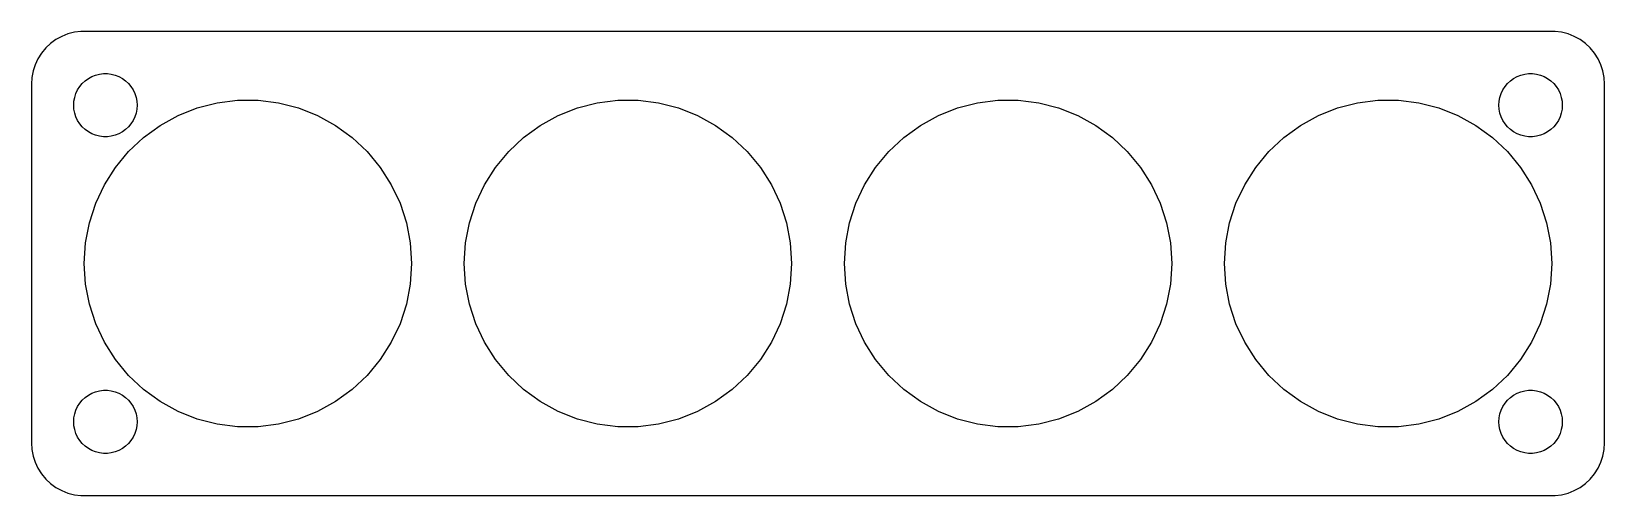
# Model space of a CAD drawing. Header units: metres. Extents: x -74 to 74, y -22 to 22.
import ezdxf

# ---------------------------------------------------------------- set-up
doc = ezdxf.new("R2010")
doc.units = ezdxf.units.M

msp = doc.modelspace()

# ---------------------------------------------------------------- linework, layer by layer
for p, q in [((-72.1791, 21.2216), (-72.6871, 20.8526)), ((-71.6289, 21.5241), (-72.1791, 21.2216)), ((-71.0451, 21.7553), (-71.6289, 21.5241)), ((-70.4369, 21.9114), (-71.0451, 21.7553)), ((-69.8139, 21.9901), (-70.4369, 21.9114)), ((69.8139, 21.9901), (-69.8139, 21.9901)), ((70.4369, 21.9114), (69.8139, 21.9901)), ((71.0451, 21.7553), (70.4369, 21.9114)), ((71.6289, 21.5241), (71.0451, 21.7553)), ((72.1791, 21.2216), (71.6289, 21.5241)), ((72.6871, 20.8526), (72.1791, 21.2216)), ((-73.8815, 19.4088), (-74.1489, 18.8406)), ((-73.5451, 19.9389), (-73.8815, 19.4088)), ((-73.1448, 20.4227), (-73.5451, 19.9389)), ((-72.6871, 20.8526), (-73.1448, 20.4227)), ((73.1448, 20.4227), (72.6871, 20.8526)), ((73.5451, 19.9389), (73.1448, 20.4227)), ((73.8815, 19.4088), (73.5451, 19.9389)), ((74.1489, 18.8406), (73.8815, 19.4088)), ((-74.3429, 18.2434), (-74.4606, 17.6267)), ((-74.1489, 18.8406), (-74.3429, 18.2434)), ((-68.427, 17.8532), (-68.0621, 17.9469)), ((-68.0621, 17.9469), (-67.6884, 17.9941)), ((-67.6884, 17.9941), (-67.3116, 17.9941)), ((-67.3116, 17.9941), (-66.9379, 17.9469)), ((-66.9379, 17.9469), (-66.573, 17.8532)), ((66.573, 17.8532), (66.9379, 17.9469)), ((66.9379, 17.9469), (67.3116, 17.9941)), ((67.3116, 17.9941), (67.6884, 17.9941)), ((67.6884, 17.9941), (68.0621, 17.9469)), ((68.0621, 17.9469), (68.427, 17.8532)), ((74.3429, 18.2434), (74.1489, 18.8406)), ((74.4606, 17.6267), (74.3429, 18.2434)), ((-74.4606, 17.6267), (-74.5, 17)), ((-74.5, 17), (-74.5, -17)), ((-70.2893, 16.1044), (-70.1289, 16.4453)), ((-70.1289, 16.4453), (-69.927, 16.7634)), ((-69.927, 16.7634), (-69.6869, 17.0536)), ((-69.6869, 17.0536), (-69.4123, 17.3115)), ((-69.4123, 17.3115), (-69.1075, 17.533)), ((-69.1075, 17.533), (-68.7773, 17.7145)), ((-68.7773, 17.7145), (-68.427, 17.8532)), ((-66.573, 17.8532), (-66.2227, 17.7145)), ((-66.2227, 17.7145), (-65.8925, 17.533)), ((-65.8925, 17.533), (-65.5877, 17.3115)), ((-65.5877, 17.3115), (-65.3131, 17.0536)), ((-65.3131, 17.0536), (-65.073, 16.7634)), ((-65.073, 16.7634), (-64.8711, 16.4453)), ((-64.8711, 16.4453), (-64.7107, 16.1044)), ((64.7107, 16.1044), (64.8711, 16.4453)), ((64.8711, 16.4453), (65.073, 16.7634)), ((65.073, 16.7634), (65.3131, 17.0536)), ((65.3131, 17.0536), (65.5877, 17.3115)), ((65.5877, 17.3115), (65.8925, 17.533)), ((65.8925, 17.533), (66.2227, 17.7145)), ((66.2227, 17.7145), (66.573, 17.8532)), ((68.427, 17.8532), (68.7773, 17.7145)), ((68.7773, 17.7145), (69.1075, 17.533)), ((69.1075, 17.533), (69.4123, 17.3115)), ((69.4123, 17.3115), (69.6869, 17.0536)), ((69.6869, 17.0536), (69.927, 16.7634)), ((69.927, 16.7634), (70.1289, 16.4453)), ((70.1289, 16.4453), (70.2893, 16.1044)), ((74.5, 17), (74.4606, 17.6267)), ((74.5, -17), (74.5, 17)), ((-70.5, 15), (-70.4763, 15.376)), ((-70.4763, 14.624), (-70.5, 15)), ((-70.4763, 15.376), (-70.4057, 15.7461)), ((-70.4057, 15.7461), (-70.2893, 16.1044)), ((-64.7107, 16.1044), (-64.5943, 15.7461)), ((-64.5943, 15.7461), (-64.5237, 15.376)), ((-64.5237, 15.376), (-64.5, 15)), ((-64.5, 15), (-64.5237, 14.624)), ((-58.7898, 14.7414), (-56.9044, 15.2254)), ((-56.9044, 15.2254), (-54.9733, 15.4694)), ((-54.9733, 15.4694), (-53.0267, 15.4694)), ((-53.0267, 15.4694), (-51.0956, 15.2254)), ((-51.0956, 15.2254), (-49.2102, 14.7414)), ((-22.7897, 14.7414), (-20.9044, 15.2254)), ((-20.9044, 15.2254), (-18.9733, 15.4694)), ((-18.9733, 15.4694), (-17.0267, 15.4694)), ((-17.0267, 15.4694), (-15.0956, 15.2254)), ((-15.0956, 15.2254), (-13.2102, 14.7414)), ((13.2102, 14.7414), (15.0956, 15.2254)), ((15.0956, 15.2254), (17.0267, 15.4694)), ((17.0267, 15.4694), (18.9733, 15.4694)), ((18.9733, 15.4694), (20.9044, 15.2254)), ((20.9044, 15.2254), (22.7897, 14.7414)), ((49.2102, 14.7414), (51.0956, 15.2254)), ((51.0956, 15.2254), (53.0267, 15.4694)), ((53.0267, 15.4694), (54.9733, 15.4694)), ((54.9733, 15.4694), (56.9044, 15.2254)), ((56.9044, 15.2254), (58.7898, 14.7414)), ((64.5, 15), (64.5237, 15.376)), ((64.5237, 14.624), (64.5, 15)), ((64.5237, 15.376), (64.5943, 15.7461)), ((64.5943, 15.7461), (64.7107, 16.1044)), ((70.2893, 16.1044), (70.4057, 15.7461)), ((70.4057, 15.7461), (70.4763, 15.376)), ((70.4763, 15.376), (70.5, 15)), ((70.5, 15), (70.4763, 14.624)), ((-70.4057, 14.2539), (-70.4763, 14.624)), ((-70.2893, 13.8956), (-70.4057, 14.2539)), ((-70.1289, 13.5547), (-70.2893, 13.8956)), ((-69.927, 13.2366), (-70.1289, 13.5547)), ((-64.8711, 13.5547), (-65.073, 13.2366)), ((-64.7107, 13.8956), (-64.8711, 13.5547)), ((-64.5943, 14.2539), (-64.7107, 13.8956)), ((-64.5237, 14.624), (-64.5943, 14.2539)), ((-62.3053, 13.0871), (-60.5996, 14.0248)), ((-60.5996, 14.0248), (-58.7898, 14.7414)), ((-49.2102, 14.7414), (-47.4004, 14.0248)), ((-47.4004, 14.0248), (-45.6947, 13.0871)), ((-26.3053, 13.0871), (-24.5996, 14.0248)), ((-24.5996, 14.0248), (-22.7897, 14.7414)), ((-13.2102, 14.7414), (-11.4004, 14.0248)), ((-11.4004, 14.0248), (-9.69467, 13.0871)), ((9.69467, 13.0871), (11.4004, 14.0248)), ((11.4004, 14.0248), (13.2102, 14.7414)), ((22.7897, 14.7414), (24.5996, 14.0248)), ((24.5996, 14.0248), (26.3053, 13.0871)), ((45.6947, 13.0871), (47.4004, 14.0248)), ((47.4004, 14.0248), (49.2102, 14.7414)), ((58.7898, 14.7414), (60.5996, 14.0248)), ((60.5996, 14.0248), (62.3053, 13.0871)), ((64.5943, 14.2539), (64.5237, 14.624)), ((64.7107, 13.8956), (64.5943, 14.2539)), ((64.8711, 13.5547), (64.7107, 13.8956)), ((65.073, 13.2366), (64.8711, 13.5547)), ((70.1289, 13.5547), (69.927, 13.2366)), ((70.2893, 13.8956), (70.1289, 13.5547)), ((70.4057, 14.2539), (70.2893, 13.8956)), ((70.4763, 14.624), (70.4057, 14.2539)), ((-69.6869, 12.9464), (-69.927, 13.2366)), ((-69.4123, 12.6884), (-69.6869, 12.9464)), ((-69.1075, 12.467), (-69.4123, 12.6884)), ((-68.7773, 12.2855), (-69.1075, 12.467)), ((-68.427, 12.1468), (-68.7773, 12.2855)), ((-68.0621, 12.0531), (-68.427, 12.1468)), ((-67.6884, 12.0059), (-68.0621, 12.0531)), ((-67.3116, 12.0059), (-67.6884, 12.0059)), ((-66.9379, 12.0531), (-67.3116, 12.0059)), ((-66.573, 12.1468), (-66.9379, 12.0531)), ((-66.2227, 12.2855), (-66.573, 12.1468)), ((-65.8925, 12.467), (-66.2227, 12.2855)), ((-65.5877, 12.6884), (-65.8925, 12.467)), ((-65.3131, 12.9464), (-65.5877, 12.6884)), ((-65.073, 13.2366), (-65.3131, 12.9464)), ((-65.299, 10.6105), (-63.8801, 11.9429)), ((-63.8801, 11.9429), (-62.3053, 13.0871)), ((-45.6947, 13.0871), (-44.1199, 11.9429)), ((-44.1199, 11.9429), (-42.701, 10.6105)), ((-29.299, 10.6105), (-27.8801, 11.9429)), ((-27.8801, 11.9429), (-26.3053, 13.0871)), ((-9.69467, 13.0871), (-8.11992, 11.9429)), ((-8.11992, 11.9429), (-6.70097, 10.6105)), ((6.70097, 10.6105), (8.11992, 11.9429)), ((8.11992, 11.9429), (9.69467, 13.0871)), ((26.3053, 13.0871), (27.8801, 11.9429)), ((27.8801, 11.9429), (29.299, 10.6105)), ((42.701, 10.6105), (44.1199, 11.9429)), ((44.1199, 11.9429), (45.6947, 13.0871)), ((62.3053, 13.0871), (63.8801, 11.9429)), ((63.8801, 11.9429), (65.299, 10.6105)), ((65.3131, 12.9464), (65.073, 13.2366)), ((65.5877, 12.6884), (65.3131, 12.9464)), ((65.8925, 12.467), (65.5877, 12.6884)), ((66.2227, 12.2855), (65.8925, 12.467)), ((66.573, 12.1468), (66.2227, 12.2855)), ((66.9379, 12.0531), (66.573, 12.1468)), ((67.3116, 12.0059), (66.9379, 12.0531)), ((67.6884, 12.0059), (67.3116, 12.0059)), ((68.0621, 12.0531), (67.6884, 12.0059)), ((68.427, 12.1468), (68.0621, 12.0531)), ((68.7773, 12.2855), (68.427, 12.1468)), ((69.1075, 12.467), (68.7773, 12.2855)), ((69.4123, 12.6884), (69.1075, 12.467)), ((69.6869, 12.9464), (69.4123, 12.6884)), ((69.927, 13.2366), (69.6869, 12.9464)), ((-66.5398, 9.11066), (-65.299, 10.6105)), ((-42.701, 10.6105), (-41.4602, 9.11066)), ((-30.5397, 9.11066), (-29.299, 10.6105)), ((-6.70097, 10.6105), (-5.46024, 9.11066)), ((5.46024, 9.11066), (6.70097, 10.6105)), ((29.299, 10.6105), (30.5397, 9.11066)), ((41.4602, 9.11066), (42.701, 10.6105)), ((65.299, 10.6105), (66.5398, 9.11066)), ((-67.5827, 7.46718), (-66.5398, 9.11066)), ((-41.4602, 9.11066), (-40.4172, 7.46718)), ((-31.5827, 7.46718), (-30.5397, 9.11066)), ((-5.46024, 9.11066), (-4.41724, 7.46718)), ((4.41724, 7.46718), (5.46024, 9.11066)), ((30.5397, 9.11066), (31.5827, 7.46718)), ((40.4172, 7.46718), (41.4602, 9.11066)), ((66.5398, 9.11066), (67.5827, 7.46718)), ((-68.4115, 5.70592), (-67.5827, 7.46718)), ((-40.4172, 7.46718), (-39.5885, 5.70592)), ((-32.4115, 5.70592), (-31.5827, 7.46718)), ((-4.41724, 7.46718), (-3.58846, 5.70592)), ((3.58846, 5.70592), (4.41724, 7.46718)), ((31.5827, 7.46718), (32.4115, 5.70592)), ((39.5885, 5.70592), (40.4172, 7.46718)), ((67.5827, 7.46718), (68.4115, 5.70592)), ((-69.013, 3.85469), (-68.4115, 5.70592)), ((-39.5885, 5.70592), (-38.987, 3.85469)), ((-33.013, 3.85469), (-32.4115, 5.70592)), ((-3.58846, 5.70592), (-2.98695, 3.85469)), ((2.98695, 3.85469), (3.58846, 5.70592)), ((32.4115, 5.70592), (33.013, 3.85469)), ((38.987, 3.85469), (39.5885, 5.70592)), ((68.4115, 5.70592), (69.013, 3.85469)), ((-69.3778, 1.94266), (-69.013, 3.85469)), ((-38.987, 3.85469), (-38.6222, 1.94266)), ((-33.3778, 1.94266), (-33.013, 3.85469)), ((-2.98695, 3.85469), (-2.62221, 1.94266)), ((2.62221, 1.94266), (2.98695, 3.85469)), ((33.013, 3.85469), (33.3778, 1.94266)), ((38.6222, 1.94266), (38.987, 3.85469)), ((69.013, 3.85469), (69.3778, 1.94266)), ((-69.5, 0), (-69.3778, 1.94266)), ((-38.6222, 1.94266), (-38.5, 0)), ((-33.5, 0), (-33.3778, 1.94266)), ((-2.62221, 1.94266), (-2.5, 0)), ((2.5, 0), (2.62221, 1.94266)), ((33.3778, 1.94266), (33.5, 0)), ((38.5, 0), (38.6222, 1.94266)), ((69.3778, 1.94266), (69.5, 0)), ((-69.3778, -1.94266), (-69.5, 0)), ((-38.5, 0), (-38.6222, -1.94266)), ((-33.3778, -1.94266), (-33.5, 0)), ((-2.5, 0), (-2.62221, -1.94266)), ((2.62221, -1.94266), (2.5, 0)), ((33.5, 0), (33.3778, -1.94266)), ((38.6222, -1.94266), (38.5, 0)), ((69.5, 0), (69.3778, -1.94266)), ((-69.013, -3.85469), (-69.3778, -1.94266)), ((-38.6222, -1.94266), (-38.987, -3.85469)), ((-33.013, -3.85469), (-33.3778, -1.94266)), ((-2.62221, -1.94266), (-2.98695, -3.85469)), ((2.98695, -3.85469), (2.62221, -1.94266)), ((33.3778, -1.94266), (33.013, -3.85469)), ((38.987, -3.85469), (38.6222, -1.94266)), ((69.3778, -1.94266), (69.013, -3.85469)), ((-68.4115, -5.70592), (-69.013, -3.85469)), ((-38.987, -3.85469), (-39.5885, -5.70592)), ((-32.4115, -5.70592), (-33.013, -3.85469)), ((-2.98695, -3.85469), (-3.58846, -5.70592)), ((3.58846, -5.70592), (2.98695, -3.85469)), ((33.013, -3.85469), (32.4115, -5.70592)), ((39.5885, -5.70592), (38.987, -3.85469)), ((69.013, -3.85469), (68.4115, -5.70592)), ((-67.5827, -7.46718), (-68.4115, -5.70592)), ((-39.5885, -5.70592), (-40.4172, -7.46718)), ((-31.5827, -7.46718), (-32.4115, -5.70592)), ((-3.58846, -5.70592), (-4.41724, -7.46718)), ((4.41724, -7.46718), (3.58846, -5.70592)), ((32.4115, -5.70592), (31.5827, -7.46718)), ((40.4172, -7.46718), (39.5885, -5.70592)), ((68.4115, -5.70592), (67.5827, -7.46718)), ((-66.5398, -9.11066), (-67.5827, -7.46718)), ((-40.4172, -7.46718), (-41.4602, -9.11066)), ((-30.5397, -9.11066), (-31.5827, -7.46718)), ((-4.41724, -7.46718), (-5.46024, -9.11066)), ((5.46024, -9.11066), (4.41724, -7.46718)), ((31.5827, -7.46718), (30.5397, -9.11066)), ((41.4602, -9.11066), (40.4172, -7.46718)), ((67.5827, -7.46718), (66.5398, -9.11066)), ((-65.299, -10.6105), (-66.5398, -9.11066)), ((-41.4602, -9.11066), (-42.701, -10.6105)), ((-29.299, -10.6105), (-30.5397, -9.11066)), ((-5.46024, -9.11066), (-6.70097, -10.6105)), ((6.70097, -10.6105), (5.46024, -9.11066)), ((30.5397, -9.11066), (29.299, -10.6105)), ((42.701, -10.6105), (41.4602, -9.11066)), ((66.5398, -9.11066), (65.299, -10.6105)), ((-63.8801, -11.9429), (-65.299, -10.6105)), ((-42.701, -10.6105), (-44.1199, -11.9429)), ((-27.8801, -11.9429), (-29.299, -10.6105)), ((-6.70097, -10.6105), (-8.11992, -11.9429)), ((8.11992, -11.9429), (6.70097, -10.6105)), ((29.299, -10.6105), (27.8801, -11.9429)), ((44.1199, -11.9429), (42.701, -10.6105)), ((65.299, -10.6105), (63.8801, -11.9429)), ((-70.1289, -13.5547), (-69.927, -13.2366)), ((-69.927, -13.2366), (-69.6869, -12.9464)), ((-69.6869, -12.9464), (-69.4123, -12.6884)), ((-69.4123, -12.6884), (-69.1075, -12.467)), ((-69.1075, -12.467), (-68.7773, -12.2855)), ((-68.7773, -12.2855), (-68.427, -12.1468)), ((-68.427, -12.1468), (-68.0621, -12.0531)), ((-68.0621, -12.0531), (-67.6884, -12.0059)), ((-67.6884, -12.0059), (-67.3116, -12.0059)), ((-67.3116, -12.0059), (-66.9379, -12.0531)), ((-66.9379, -12.0531), (-66.573, -12.1468)), ((-66.573, -12.1468), (-66.2227, -12.2855)), ((-66.2227, -12.2855), (-65.8925, -12.467)), ((-65.8925, -12.467), (-65.5877, -12.6884)), ((-65.5877, -12.6884), (-65.3131, -12.9464)), ((-65.3131, -12.9464), (-65.073, -13.2366)), ((-65.073, -13.2366), (-64.8711, -13.5547)), ((-62.3053, -13.0871), (-63.8801, -11.9429)), ((-60.5996, -14.0248), (-62.3053, -13.0871)), ((-45.6947, -13.0871), (-47.4004, -14.0248)), ((-44.1199, -11.9429), (-45.6947, -13.0871)), ((-26.3053, -13.0871), (-27.8801, -11.9429)), ((-24.5996, -14.0248), (-26.3053, -13.0871)), ((-9.69467, -13.0871), (-11.4004, -14.0248)), ((-8.11992, -11.9429), (-9.69467, -13.0871)), ((9.69467, -13.0871), (8.11992, -11.9429)), ((11.4004, -14.0248), (9.69467, -13.0871)), ((26.3053, -13.0871), (24.5996, -14.0248)), ((27.8801, -11.9429), (26.3053, -13.0871)), ((45.6947, -13.0871), (44.1199, -11.9429)), ((47.4004, -14.0248), (45.6947, -13.0871)), ((62.3053, -13.0871), (60.5996, -14.0248)), ((63.8801, -11.9429), (62.3053, -13.0871)), ((64.8711, -13.5547), (65.073, -13.2366)), ((65.073, -13.2366), (65.3131, -12.9464)), ((65.3131, -12.9464), (65.5877, -12.6884)), ((65.5877, -12.6884), (65.8925, -12.467)), ((65.8925, -12.467), (66.2227, -12.2855)), ((66.2227, -12.2855), (66.573, -12.1468)), ((66.573, -12.1468), (66.9379, -12.0531)), ((66.9379, -12.0531), (67.3116, -12.0059)), ((67.3116, -12.0059), (67.6884, -12.0059)), ((67.6884, -12.0059), (68.0621, -12.0531)), ((68.0621, -12.0531), (68.427, -12.1468)), ((68.427, -12.1468), (68.7773, -12.2855)), ((68.7773, -12.2855), (69.1075, -12.467)), ((69.1075, -12.467), (69.4123, -12.6884)), ((69.4123, -12.6884), (69.6869, -12.9464)), ((69.6869, -12.9464), (69.927, -13.2366)), ((69.927, -13.2366), (70.1289, -13.5547)), ((-70.5, -15), (-70.4763, -14.624)), ((-70.4763, -14.624), (-70.4057, -14.2539)), ((-70.4057, -14.2539), (-70.2893, -13.8956)), ((-70.2893, -13.8956), (-70.1289, -13.5547)), ((-64.8711, -13.5547), (-64.7107, -13.8956)), ((-64.7107, -13.8956), (-64.5943, -14.2539)), ((-64.5943, -14.2539), (-64.5237, -14.624)), ((-64.5237, -14.624), (-64.5, -15)), ((-58.7898, -14.7414), (-60.5996, -14.0248)), ((-56.9044, -15.2254), (-58.7898, -14.7414)), ((-49.2102, -14.7414), (-51.0956, -15.2254)), ((-47.4004, -14.0248), (-49.2102, -14.7414)), ((-22.7897, -14.7414), (-24.5996, -14.0248)), ((-20.9044, -15.2254), (-22.7897, -14.7414)), ((-13.2102, -14.7414), (-15.0956, -15.2254)), ((-11.4004, -14.0248), (-13.2102, -14.7414)), ((13.2102, -14.7414), (11.4004, -14.0248)), ((15.0956, -15.2254), (13.2102, -14.7414)), ((22.7897, -14.7414), (20.9044, -15.2254)), ((24.5996, -14.0248), (22.7897, -14.7414)), ((49.2102, -14.7414), (47.4004, -14.0248)), ((51.0956, -15.2254), (49.2102, -14.7414)), ((58.7898, -14.7414), (56.9044, -15.2254)), ((60.5996, -14.0248), (58.7898, -14.7414)), ((64.5, -15), (64.5237, -14.624)), ((64.5237, -14.624), (64.5943, -14.2539)), ((64.5943, -14.2539), (64.7107, -13.8956)), ((64.7107, -13.8956), (64.8711, -13.5547)), ((70.1289, -13.5547), (70.2893, -13.8956)), ((70.2893, -13.8956), (70.4057, -14.2539)), ((70.4057, -14.2539), (70.4763, -14.624)), ((70.4763, -14.624), (70.5, -15)), ((-70.4763, -15.376), (-70.5, -15)), ((-70.4057, -15.7461), (-70.4763, -15.376)), ((-70.2893, -16.1044), (-70.4057, -15.7461)), ((-70.1289, -16.4453), (-70.2893, -16.1044)), ((-64.7107, -16.1044), (-64.8711, -16.4453)), ((-64.5943, -15.7461), (-64.7107, -16.1044)), ((-64.5237, -15.376), (-64.5943, -15.7461)), ((-64.5, -15), (-64.5237, -15.376)), ((-54.9733, -15.4694), (-56.9044, -15.2254)), ((-53.0267, -15.4694), (-54.9733, -15.4694)), ((-51.0956, -15.2254), (-53.0267, -15.4694)), ((-18.9733, -15.4694), (-20.9044, -15.2254)), ((-17.0267, -15.4694), (-18.9733, -15.4694)), ((-15.0956, -15.2254), (-17.0267, -15.4694)), ((17.0267, -15.4694), (15.0956, -15.2254)), ((18.9733, -15.4694), (17.0267, -15.4694)), ((20.9044, -15.2254), (18.9733, -15.4694)), ((53.0267, -15.4694), (51.0956, -15.2254)), ((54.9733, -15.4694), (53.0267, -15.4694)), ((56.9044, -15.2254), (54.9733, -15.4694)), ((64.5237, -15.376), (64.5, -15)), ((64.5943, -15.7461), (64.5237, -15.376)), ((64.7107, -16.1044), (64.5943, -15.7461)), ((64.8711, -16.4453), (64.7107, -16.1044)), ((70.2893, -16.1044), (70.1289, -16.4453)), ((70.4057, -15.7461), (70.2893, -16.1044)), ((70.4763, -15.376), (70.4057, -15.7461)), ((70.5, -15), (70.4763, -15.376)), ((-74.5, -17), (-74.4606, -17.6267)), ((-74.4606, -17.6267), (-74.3429, -18.2434)), ((-69.927, -16.7634), (-70.1289, -16.4453)), ((-69.6869, -17.0536), (-69.927, -16.7634)), ((-69.4123, -17.3115), (-69.6869, -17.0536)), ((-69.1075, -17.533), (-69.4123, -17.3115)), ((-68.7773, -17.7145), (-69.1075, -17.533)), ((-68.427, -17.8532), (-68.7773, -17.7145)), ((-68.0621, -17.9469), (-68.427, -17.8532)), ((-66.573, -17.8532), (-66.9379, -17.9469)), ((-66.2227, -17.7145), (-66.573, -17.8532)), ((-65.8925, -17.533), (-66.2227, -17.7145)), ((-65.5877, -17.3115), (-65.8925, -17.533)), ((-65.3131, -17.0536), (-65.5877, -17.3115)), ((-65.073, -16.7634), (-65.3131, -17.0536)), ((-64.8711, -16.4453), (-65.073, -16.7634)), ((65.073, -16.7634), (64.8711, -16.4453)), ((65.3131, -17.0536), (65.073, -16.7634)), ((65.5877, -17.3115), (65.3131, -17.0536)), ((65.8925, -17.533), (65.5877, -17.3115)), ((66.2227, -17.7145), (65.8925, -17.533)), ((66.573, -17.8532), (66.2227, -17.7145)), ((66.9379, -17.9469), (66.573, -17.8532)), ((68.427, -17.8532), (68.0621, -17.9469)), ((68.7773, -17.7145), (68.427, -17.8532)), ((69.1075, -17.533), (68.7773, -17.7145)), ((69.4123, -17.3115), (69.1075, -17.533)), ((69.6869, -17.0536), (69.4123, -17.3115)), ((69.927, -16.7634), (69.6869, -17.0536)), ((70.1289, -16.4453), (69.927, -16.7634)), ((74.3429, -18.2434), (74.4606, -17.6267)), ((74.4606, -17.6267), (74.5, -17)), ((-74.3429, -18.2434), (-74.1489, -18.8406)), ((-74.1489, -18.8406), (-73.8815, -19.4088)), ((-67.6884, -17.9941), (-68.0621, -17.9469)), ((-67.3116, -17.9941), (-67.6884, -17.9941)), ((-66.9379, -17.9469), (-67.3116, -17.9941)), ((67.3116, -17.9941), (66.9379, -17.9469)), ((67.6884, -17.9941), (67.3116, -17.9941)), ((68.0621, -17.9469), (67.6884, -17.9941)), ((73.8815, -19.4088), (74.1489, -18.8406)), ((74.1489, -18.8406), (74.3429, -18.2434)), ((-73.8815, -19.4088), (-73.5451, -19.9389)), ((-73.5451, -19.9389), (-73.1448, -20.4227)), ((-73.1448, -20.4227), (-72.6871, -20.8526)), ((-72.6871, -20.8526), (-72.1791, -21.2216)), ((72.1791, -21.2216), (72.6871, -20.8526)), ((72.6871, -20.8526), (73.1448, -20.4227)), ((73.1448, -20.4227), (73.5451, -19.9389)), ((73.5451, -19.9389), (73.8815, -19.4088)), ((-72.1791, -21.2216), (-71.6289, -21.5241)), ((-71.6289, -21.5241), (-71.0451, -21.7553)), ((-71.0451, -21.7553), (-70.4369, -21.9114)), ((-70.4369, -21.9114), (-69.8139, -21.9901)), ((-69.8139, -21.9901), (69.8139, -21.9901)), ((69.8139, -21.9901), (70.4369, -21.9114)), ((70.4369, -21.9114), (71.0451, -21.7553)), ((71.0451, -21.7553), (71.6289, -21.5241)), ((71.6289, -21.5241), (72.1791, -21.2216))]:
    msp.add_line(p, q)

doc.saveas('drawing.dxf')
